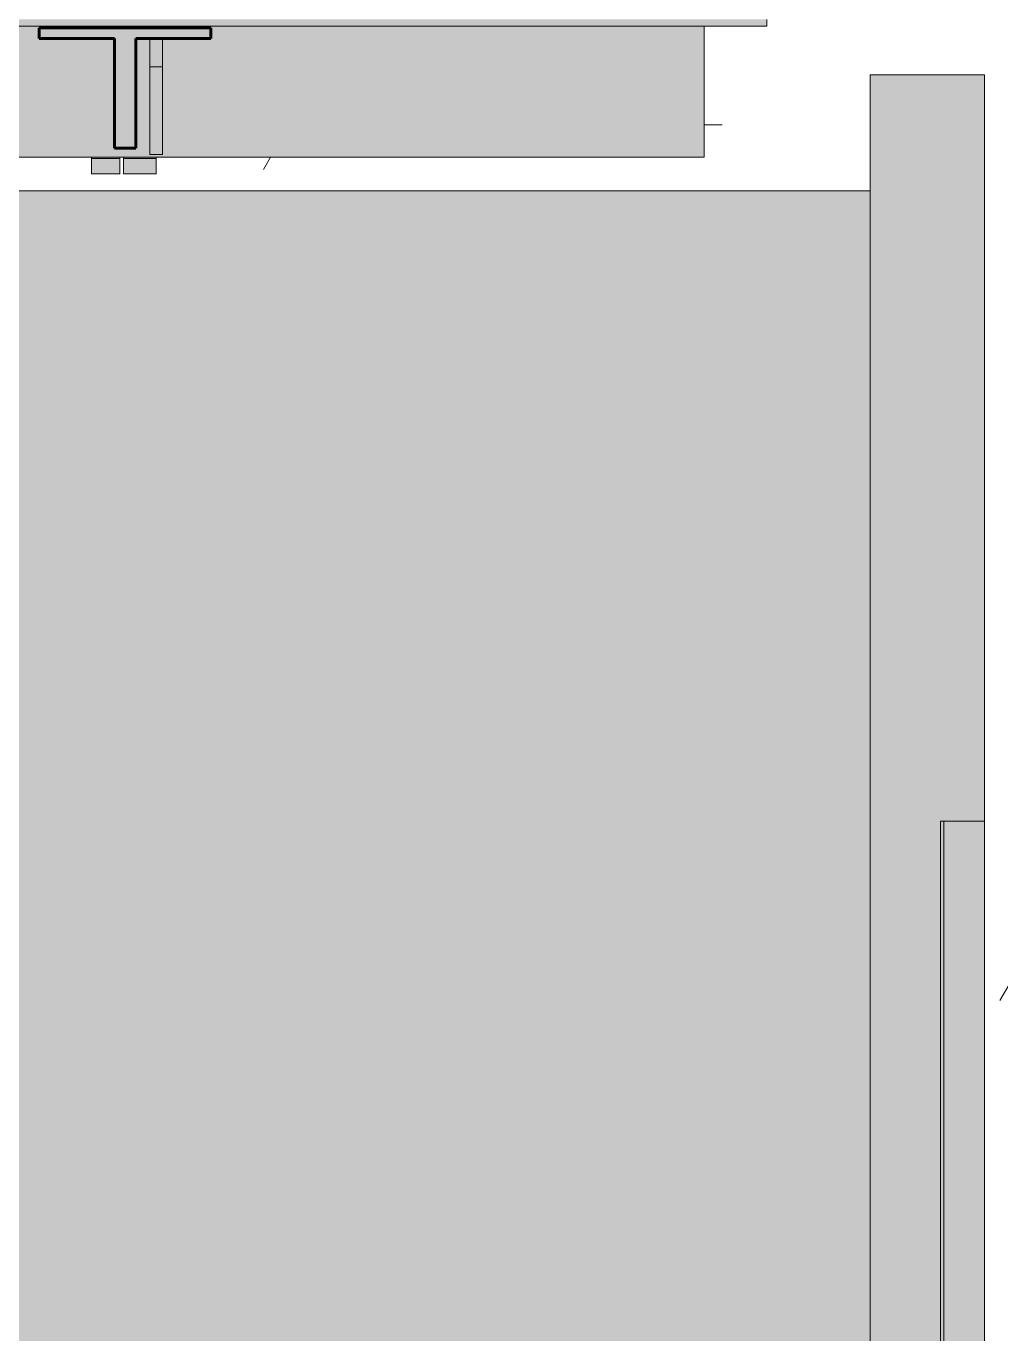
# Model space of a CAD drawing. Header units: inches. Extents: x -4061 to -1937, y 10959 to 12323.
# Drawn here: x -3539.83 to -3511.41, y 11489.89 to 11528.01 of the extents above; entities that cross this region are included whole.
import ezdxf

# ---------------------------------------------------------------- set-up
doc = ezdxf.new("R2010")
doc.units = ezdxf.units.IN
doc.header["$MEASUREMENT"] = 0
for name, color, linetype, lineweight in [('0-1', 7, 'Continuous', 5), ('0-2', 10, 'Continuous', 18), ('A-DETL-MBND-5', 251, 'Continuous', 9), ('A-GENM-2', 7, 'Continuous', 9), ('A-GENM-3', 55, 'Continuous', 9), ('A-GENM-4', 250, 'Continuous', 60), ('G-IMPT-1', 55, 'Continuous', 9), ('G-IMPT-2', 1, 'Continuous', 9)]:
    doc.layers.add(name, color=color, linetype=linetype, lineweight=lineweight)

# ---------------------------------------------------------------- blocks, each defined once
blk = doc.blocks.new('CTR - 1st Phase - Shell_rvt-1-ENLARGED RCP - 1ST FLOOR PLAN - EAST')
at = {"layer": 'A-DETL-MBND-5'}
h = blk.add_hatch(dxfattribs=at)
h.set_pattern_fill('FP_29', color=256, style=0, pattern_type=2)
h.set_pattern_definition([(0, (-9.64, 0), (20.476, 5.12), [0.845, -14.512, 0.845, -14.512, -81.902]), (0, (-9.64, 0), (20.476, 5.12), [-30.713, 0.845, -29.869, 0.845, -14.512, -35.832]), (0, (-9.64, 0), (20.476, 5.12), [-76.783, 0.845, -9.393, 0.845, -24.75]), (119.995, (-1.961, 2.56), (-14.6708597, 15.1762486), [0.845, -14.514, 0.845, -14.514, -81.916]), (119.995, (-1.961, 2.56), (-14.6708597, 15.1762486), [-30.718, 0.845, -29.874, 0.845, -14.514, -35.838]), (119.995, (-1.961, 2.56), (-14.6708597, 15.1762486), [-76.796, 0.845, -9.395, 0.845, -24.754]), (240.005, (0.598, 12.8), (-5.8050448, -20.296207), [0.845, -14.514, 0.845, -14.514, -81.916]), (240.005, (0.598, 12.8), (-5.8050448, -20.296207), [-30.718, 0.845, -29.874, 0.845, -14.514, -35.838]), (240.005, (0.598, 12.8), (-5.8050448, -20.296207), [-76.796, 0.845, -9.395, 0.845, -24.754])])
h.paths.add_polyline_path([(-3587.324, 11434.989), (-3507.324, 11434.989), (-3507.324, 11459.55), (-3509.324, 11459.55), (-3509.324, 11462.675), (-3509.73, 11462.675), (-3509.73, 11504.8), (-3509.324, 11504.8), (-3509.324, 11508.05), (-3507.324, 11508.05), (-3507.324, 11538.989), (-3517.347, 11538.989), (-3517.347, 11535.84), (-3518.233, 11535.84), (-3518.233, 11528.005), (-3520.063, 11528.005), (-3520.063, 11524.189), (-3536.046, 11524.189), (-3536.046, 11523.699), (-3536.991, 11523.699), (-3536.991, 11524.189), (-3537.105, 11524.189), (-3537.105, 11523.699), (-3537.932, 11523.699), (-3537.932, 11524.189), (-3540.249, 11524.189), (-3540.249, 11523.202), (-3515.224, 11523.202), (-3515.224, 11526.582), (-3511.884, 11526.582), (-3511.884, 11441.082), (-3515.224, 11441.082), (-3515.224, 11444.462), (-3540.249, 11444.462), (-3540.249, 11442.493), (-3542.218, 11442.493), (-3542.218, 11444.462), (-3543.221, 11444.462), (-3543.221, 11436.989), (-3549.221, 11436.989), (-3549.221, 11444.462), (-3550.218, 11444.462), (-3550.218, 11442.493), (-3552.187, 11442.493), (-3552.187, 11444.462), (-3579.634, 11444.462), (-3579.634, 11523.202), (-3552.187, 11523.202), (-3552.187, 11524.189), (-3553.056, 11524.189), (-3553.056, 11523.854), (-3556.161, 11523.854), (-3556.161, 11523.604), (-3556.476, 11523.604), (-3556.476, 11523.854), (-3556.58, 11523.854), (-3556.58, 11524.189), (-3556.618, 11524.189), (-3556.618, 11523.854), (-3561.618, 11523.854), (-3561.618, 11524.189), (-3561.718, 11524.189), (-3561.718, 11524.054), (-3564.718, 11524.054), (-3564.718, 11524.189), (-3572.373, 11524.189), (-3572.373, 11528.005), (-3574.217, 11528.005), (-3574.217, 11535.84), (-3575.102, 11535.84), (-3575.102, 11538.989), (-3587.324, 11538.989), (-3587.324, 11436.622)], flags=0)
h.paths.add_polyline_path([(-3540.249, 11436.989), (-3541.95, 11436.989), (-3541.95, 11439.667), (-3539.45, 11439.667), (-3539.45, 11439.979), (-3537.262, 11439.979), (-3537.262, 11443.171), (-3536.637, 11443.151), (-3536.637, 11439.979), (-3534.45, 11439.959), (-3534.45, 11439.667), (-3531.95, 11439.667), (-3531.95, 11436.989), (-3534.214, 11436.989)], flags=0)
h.paths.add_polyline_path([(-3508.574, 11483.675), (-3508.281, 11483.675), (-3508.281, 11483.925), (-3508.574, 11483.925), (-3508.574, 11483.8)], flags=0)
h.paths.add_polyline_path([(-3550.218, 11523.202), (-3549.221, 11523.202), (-3549.221, 11524.189), (-3550.218, 11524.189)], flags=0)
h.paths.add_polyline_path([(-3543.221, 11523.202), (-3542.218, 11523.202), (-3542.218, 11524.189), (-3543.221, 11524.189)], flags=0)
h.paths.add_polyline_path([(-3549.221, 11538.419), (-3549.221, 11538.989), (-3571.067, 11538.989), (-3571.067, 11538.419), (-3549.543, 11538.419)], flags=0)
h.paths.add_polyline_path([(-3543.221, 11538.419), (-3521.382, 11538.419), (-3521.382, 11538.989), (-3543.221, 11538.989)], flags=0)
blk = doc.blocks.new('Otis_G2S_06102019171910 - Duty_3000_Speed_150_Seismic_N_CabHeight_93_CabPanels_Y_EntHeight_84_CwtLoc_L2_CwtSafety_N_DoorHand_CO_OpeningType_Front_Glassback_N_FRSAME_NOH-2125003-ENLARGED RCP - 1ST FLOOR PLAN - EAST')
at = {"layer": 'G-IMPT-1'}
h = blk.add_hatch(color=256, dxfattribs=at)
h.paths.add_polyline_path([(7.473, 72.31), (7.473, 44.864), (13.693, 44.864), (13.693, 44.895), (21.693, 44.895), (21.693, 44.864), (71.992, 44.864), (71.992, 44.895), (79.992, 44.895), (79.992, 44.864), (86.213, 44.864), (86.213, 72.31), (37.216, 72.31)], flags=0)
h.paths.add_polyline_path([(7.473, 7.9), (86.213, 7.9), (86.213, 32.926), (79.992, 32.926), (79.992, 32.895), (71.992, 32.895), (71.992, 32.926), (21.693, 32.926), (21.693, 32.895), (13.693, 32.895), (13.693, 32.926), (7.473, 32.926), (7.473, 26.89)], flags=0)
h.paths.add_polyline_path([(7.473, 34.895), (13.693, 34.895), (13.693, 42.895), (7.473, 42.895)], flags=0)
h.paths.add_polyline_path([(21.693, 42.895), (21.693, 34.895), (71.992, 34.895), (71.992, 42.895), (37.216, 42.895)], flags=0)
h.paths.add_polyline_path([(79.992, 42.895), (79.992, 34.895), (86.213, 34.895), (86.213, 42.895), (84.194, 42.895)], flags=0)
h = blk.add_hatch(color=256, dxfattribs=at)
h.paths.add_polyline_path([(87.199, 29.313), (87.199, 12.74), (91.016, 12.74), (91.016, 28.53), (90.965, 28.53), (90.965, 27.126), (90.652, 27.126), (90.652, 28.53), (87.273, 28.53), (87.273, 28.905), (90.652, 28.905), (90.652, 29.313), (87.461, 29.313), (87.461, 29.938), (90.652, 29.938), (90.652, 32.126), (90.965, 32.126), (90.965, 28.905), (91.016, 28.905), (91.016, 45.118), (87.273, 45.118), (87.273, 45.493), (91.016, 45.493), (91.016, 65.05), (87.199, 65.05), (87.199, 44.864), (88.181, 44.864), (88.181, 42.895), (87.199, 42.895), (87.199, 34.895), (88.181, 34.895), (88.181, 32.926), (87.199, 32.926), (87.199, 29.938)], flags=0)
h.paths.add_polyline_path([(101.364, 26.89), (101.364, 14.059), (101.429, 14.059), (101.429, 63.744), (101.364, 63.744), (101.364, 34.555)], flags=0)
for points in [[(86.709, 30.608), (86.709, 29.781), (87.159, 29.781), (87.159, 30.608)], [(87.159, 29.781), (87.199, 29.781), (87.199, 30.608), (87.159, 30.608)], [(86.709, 29.667), (86.709, 28.722), (87.159, 28.722), (87.159, 29.667)], [(87.159, 28.722), (87.199, 28.722), (87.199, 29.667), (87.159, 29.667)], [(87.273, 28.905), (87.273, 28.53), (89.832, 28.53), (89.832, 28.905), (87.461, 28.905)], [(4.093, 7.9), (4.093, 4.56), (25.843, 4.568), (25.843, 5.851), (67.843, 5.851), (67.843, 4.56), (89.593, 4.56), (89.593, 7.9), (18.424, 7.9)], [(25.843, 5.851), (25.843, 5.75), (67.843, 5.75), (67.843, 5.851), (37.216, 5.851)], [(25.843, 4.568), (67.843, 4.568), (67.843, 5.75), (25.843, 5.75)]]:
    blk.add_hatch(color=256, dxfattribs=at).paths.add_polyline_path(points, flags=0)
h = blk.add_hatch(color=256, dxfattribs=at)
h.paths.add_polyline_path([(89.832, 28.53), (90.652, 28.53), (90.652, 28.905), (89.832, 28.905)], flags=0)
h.paths.add_polyline_path([(90.965, 28.905), (90.965, 28.53), (91.016, 28.53), (91.016, 28.905)], flags=0)
at = {"layer": 'G-IMPT-2'}
for p, q in [((86.213, 32.926), (86.213, 7.9)), ((87.199, 12.74), (87.199, 32.926)), ((87.159, 30.608), (86.709, 30.608)), ((86.709, 30.608), (86.709, 29.781)), ((87.199, 30.608), (87.159, 30.608)), ((87.159, 30.608), (87.159, 29.781)), ((86.709, 29.781), (87.159, 29.781)), ((87.159, 29.781), (87.199, 29.781)), ((87.159, 29.667), (86.709, 29.667)), ((86.709, 28.722), (86.709, 29.667)), ((87.199, 29.667), (87.159, 29.667)), ((87.159, 29.667), (87.159, 28.722)), ((86.709, 28.722), (87.159, 28.722)), ((87.159, 28.722), (87.199, 28.722)), ((89.832, 28.905), (87.273, 28.905)), ((87.273, 28.53), (87.273, 28.905)), ((90.652, 28.905), (89.832, 28.905)), ((89.832, 28.53), (89.832, 28.905)), ((91.016, 28.905), (90.965, 28.905)), ((87.273, 28.53), (89.832, 28.53)), ((89.832, 28.53), (90.652, 28.53)), ((90.965, 28.53), (91.016, 28.53)), ((87.199, 12.74), (91.016, 12.74)), ((86.213, 7.9), (7.473, 7.9)), ((89.593, 7.9), (86.213, 7.9)), ((89.593, 4.56), (89.593, 7.9)), ((67.843, 5.851), (25.843, 5.851)), ((25.843, 5.75), (67.843, 5.75)), ((67.843, 5.75), (67.843, 5.851)), ((67.843, 5.75), (67.843, 4.568)), ((67.843, 4.568), (25.843, 4.568)), ((25.843, 4.56), (67.843, 4.56)), ((67.843, 4.56), (89.593, 4.56))]:
    blk.add_line(p, q, dxfattribs=at)
blk = doc.blocks.new('Otis_G2S_06102019171910 - Otis_G2S_06102019171910-2044336-ENLARGED RCP - 1ST FLOOR PLAN - EAST')
at = {"layer": 'A-GENM-3'}
blk.add_hatch(color=256, dxfattribs=at).paths.add_polyline_path([(91.016, 42.22), (91.016, 10.909), (91.211, 10.909), (91.211, 66.893), (91.016, 66.893), (91.016, 49.884)], flags=0)
h = blk.add_hatch(color=256, dxfattribs=at)
h.paths.add_polyline_path([(2.657, 27.126), (2.97, 27.126), (2.97, 29.313), (6.161, 29.313), (6.161, 29.938), (2.97, 29.938), (2.97, 32.126), (2.657, 32.126)], flags=0)
h.paths.add_polyline_path([(87.461, 29.938), (87.461, 29.313), (90.652, 29.313), (90.652, 27.126), (90.965, 27.126), (90.965, 32.126), (90.652, 32.126), (90.652, 29.938), (88.181, 29.938)], flags=0)
at = {"layer": 'A-GENM-2'}
for p, q in [((91.016, 10.909), (91.016, 66.893)), ((91.211, 10.909), (91.016, 10.909))]:
    blk.add_line(p, q, dxfattribs=at)
at = {"layer": 'A-GENM-4'}
for p, q in [((90.652, 29.938), (90.652, 32.126)), ((90.652, 32.126), (90.965, 32.126)), ((90.965, 32.126), (90.965, 27.126)), ((87.461, 29.313), (87.461, 29.938)), ((87.461, 29.938), (90.652, 29.938)), ((90.652, 29.313), (87.461, 29.313)), ((90.652, 27.126), (90.652, 29.313)), ((90.965, 27.126), (90.652, 27.126))]:
    blk.add_line(p, q, dxfattribs=at)
blk.add_blockref('Otis_G2S_06102019171910 - Duty_3000_Speed_150_Seismic_N_CabHeight_93_CabPanels_Y_EntHeight_84_CwtLoc_L2_CwtSafety_N_DoorHand_CO_OpeningType_Front_Glassback_N_FRSAME_NOH-2125003-ENLARGED RCP - 1ST FLOOR PLAN - EAST', (0, 0))
blk = doc.blocks.new('CTR - 1st Phase -Stairs _ Elevators_rvt-1-ENLARGED RCP - 1ST FLOOR PLAN - EAST')
at = {"layer": '0-2', "rotation": 90.0000000000184}
blk.add_blockref('Otis_G2S_06102019171910 - Otis_G2S_06102019171910-2044336-ENLARGED RCP - 1ST FLOOR PLAN - EAST', (-3507.324, 11436.989), dxfattribs=at)

msp = doc.modelspace()

# ---------------------------------------------------------------- block references
at = {"layer": '0-1'}
for name in ['CTR - 1st Phase - Shell_rvt-1-ENLARGED RCP - 1ST FLOOR PLAN - EAST', 'CTR - 1st Phase -Stairs _ Elevators_rvt-1-ENLARGED RCP - 1ST FLOOR PLAN - EAST']:
    msp.add_blockref(name, (0, 0), dxfattribs=at)

doc.saveas('drawing.dxf')
